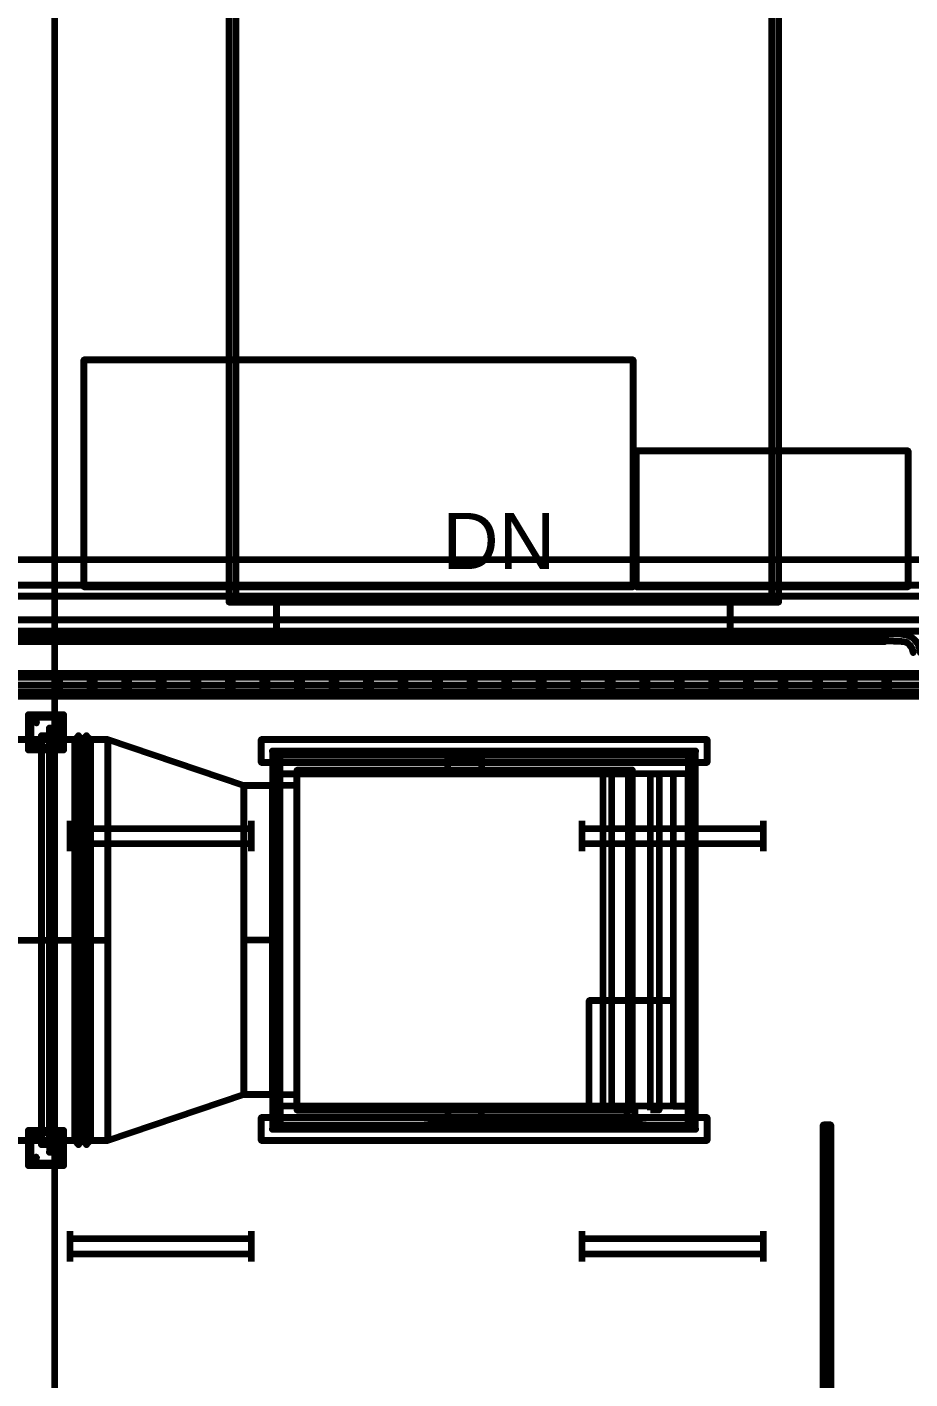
# Model space of a CAD drawing. Extents: x 0 to 1153, y 0 to 816.
# Drawn here: x 348.4 to 386.2, y 599.6 to 657.4 of the extents above; entities that cross this region are included whole.
import ezdxf

# ---------------------------------------------------------------- set-up
doc = ezdxf.new("R2010")
doc.units = 0
doc.header["$MEASUREMENT"] = 0
for name, color, linetype in [('Arch', 7, 'Continuous'), ('Hatch', 7, 'Continuous'), ('HVAC', 7, 'Continuous')]:
    doc.layers.add(name, color=color, linetype=linetype)
doc.styles.add('p2c-2', font='arial.ttf')

msp = doc.modelspace()

# ---------------------------------------------------------------- linework, layer by layer
at = {"layer": 'Arch', "color": 11, "linetype": 'Continuous', "lineweight": 211}
for p, q in [((349.589, 361.77), (349.589, 717.391)), ((917.988, 634.651), (110.871, 634.651))]:
    msp.add_line(p, q, dxfattribs=at)
for points in [[(380.566, 632.841), (380.566, 658.707), (380.249, 658.707), (380.249, 632.841), (380.566, 632.841), (380.566, 658.707), (357.029, 658.707), (357.029, 632.841), (357.346, 632.841), (357.346, 658.707), (357.029, 658.707), (357.029, 632.841)], [(350.816, 643.202), (374.322, 643.202), (374.322, 633.497), (350.816, 633.497), (374.322, 633.497), (374.322, 643.202), (350.816, 643.202), (350.816, 633.497)], [(374.449, 639.318), (386.091, 639.318), (386.091, 633.497), (374.449, 633.497), (386.091, 633.497), (386.091, 639.318), (374.449, 639.318), (374.449, 633.497)], [(233.669, 633.095), (461.116, 633.095), (233.669, 633.095), (232.177, 633.095)], [(233.669, 631.603), (461.116, 631.603), (233.669, 631.603), (233.669, 579.744)], [(359.061, 631.603), (358.415, 631.603), (358.415, 631.285), (359.061, 631.285), (359.061, 631.296), (359.061, 631.285), (359.061, 631.296), (358.426, 631.296), (358.426, 631.296), (358.415, 631.285), (358.426, 631.296), (358.415, 631.603), (358.415, 631.603), (358.426, 631.592), (358.415, 631.603), (358.415, 631.285), (359.061, 631.285), (359.061, 631.296), (358.426, 631.296), (358.426, 631.592), (359.061, 631.592), (359.061, 631.603), (359.061, 631.592), (358.415, 631.603)], [(379.031, 631.539), (379.031, 631.349), (379.031, 631.349), (358.5, 631.349), (358.5, 631.349), (358.5, 631.539), (379.031, 631.539), (379.031, 631.539), (379.031, 631.349), (358.5, 631.349), (358.5, 631.539)], [(379.116, 631.285), (379.116, 631.603), (378.471, 631.603), (378.471, 631.592), (378.471, 631.603), (378.471, 631.592), (379.116, 631.603), (379.116, 631.603), (379.095, 631.592), (379.116, 631.603), (378.471, 631.603), (378.471, 631.592), (379.095, 631.592), (379.095, 631.296), (378.471, 631.296), (378.471, 631.285), (378.471, 631.296), (378.471, 631.285), (379.116, 631.285), (379.116, 631.285), (379.095, 631.296), (378.471, 631.296), (378.471, 631.285), (379.095, 631.296), (379.116, 631.603)]]:
    msp.add_lwpolyline(points, close=True, dxfattribs=at)
for points in [[(232.177, 578.961), (461.116, 578.961), (462.608, 578.961), (494.834, 578.961), (462.608, 578.961), (462.608, 632.09), (462.608, 633.571), (231.436, 633.571), (462.608, 633.571), (462.608, 632.09), (462.608, 578.961), (462.608, 633.095), (462.608, 578.961), (461.116, 578.961), (461.116, 632.09), (232.918, 632.09), (461.116, 632.09), (461.116, 578.961), (461.116, 631.603), (461.116, 578.961), (233.669, 578.961), (233.669, 579.744), (233.669, 578.961), (232.177, 578.961)], [(378.471, 633.095), (378.471, 631.603), (359.061, 631.603), (378.471, 631.603), (378.471, 633.095), (359.061, 633.095), (378.471, 633.095), (359.061, 633.095), (359.061, 631.603), (359.061, 633.095)]]:
    msp.add_lwpolyline(points, dxfattribs=at)
for p in [(358.415, 631.603), (358.415, 631.285), (358.426, 631.592), (358.426, 631.296), (358.5, 631.349), (359.061, 631.603), (359.061, 631.592), (359.061, 631.296), (359.061, 631.285), (378.471, 631.603), (378.471, 631.592), (378.471, 631.296), (378.471, 631.285), (379.031, 631.539), (379.031, 631.349), (379.095, 631.592), (379.095, 631.296), (379.116, 631.603), (379.116, 631.285)]:
    msp.add_point(p, dxfattribs=at)
at = {"layer": 'Hatch', "color": 5, "linetype": 'Continuous', "lineweight": 211}
for p, q in [((345.26, 629.306), (433.832, 629.306)), ((350.245, 622.184), (350.245, 623.485)), ((350.245, 623.157), (358.002, 623.157)), ((358.002, 622.184), (358.002, 623.485)), ((372.142, 622.184), (372.142, 623.485)), ((372.142, 623.157), (379.899, 623.157)), ((379.899, 622.184), (379.899, 623.485)), ((350.245, 622.512), (358.002, 622.512)), ((372.142, 622.512), (379.899, 622.512)), ((382.63, 577.786), (382.63, 610.478)), ((350.245, 604.636), (350.245, 605.928)), ((358.002, 604.636), (358.002, 605.928)), ((372.142, 604.636), (372.142, 605.928)), ((379.899, 604.636), (379.899, 605.928)), ((350.245, 605.61), (358.002, 605.61)), ((372.142, 605.61), (379.899, 605.61)), ((350.245, 604.964), (358.002, 604.964)), ((372.142, 604.964), (379.899, 604.964))]:
    msp.add_line(p, q, dxfattribs=at)
for points in [[(236.897, 631.486), (385.128, 631.486), (236.897, 631.465), (385.128, 631.465), (236.897, 631.486)], [(236.897, 631.179), (385.128, 631.179), (236.897, 631.158), (385.128, 631.158), (385.128, 631.486), (385.128, 631.158), (236.897, 631.158)], [(345.493, 631.317), (236.897, 631.317), (385.128, 631.317), (374.428, 631.317)], [(433.832, 629.793), (345.26, 629.793), (345.26, 629.624), (345.26, 629.793), (345.26, 628.819), (340.021, 628.819), (340.021, 628.841), (345.26, 628.841), (345.26, 628.819), (433.832, 628.819)], [(345.26, 629.793), (433.832, 629.793)], [(345.26, 629.624), (433.832, 629.624), (345.26, 629.624)], [(349.779, 628.989), (349.779, 629.624), (349.779, 628.989)], [(351.261, 628.989), (351.261, 629.624), (351.261, 628.989)], [(352.732, 628.989), (352.732, 629.624), (352.732, 628.989)], [(354.214, 628.989), (354.214, 629.624), (354.214, 628.989)], [(355.695, 628.989), (355.695, 629.624), (355.695, 628.989)], [(357.166, 628.989), (357.166, 629.624), (357.166, 628.989)], [(358.648, 628.989), (358.648, 629.624), (358.648, 628.989)], [(360.13, 628.989), (360.13, 629.624), (360.13, 628.989)], [(361.601, 628.989), (361.601, 629.624), (361.601, 628.989)], [(363.082, 628.989), (363.082, 629.624), (363.082, 628.989)], [(364.564, 628.989), (364.564, 629.624), (364.564, 628.989)], [(366.035, 628.989), (366.035, 629.624), (366.035, 628.989)], [(367.517, 628.989), (367.517, 629.624), (367.517, 628.989)], [(368.999, 628.989), (368.999, 629.624), (368.999, 628.989)], [(370.48, 628.989), (370.48, 629.624), (370.48, 628.989)], [(371.951, 628.989), (371.951, 629.624), (371.951, 628.989)], [(373.433, 628.989), (373.433, 629.624), (373.433, 628.989)], [(374.915, 628.989), (374.915, 629.624), (374.915, 628.989)], [(376.386, 628.989), (376.386, 629.624), (376.386, 628.989)], [(377.867, 628.989), (377.867, 629.624), (377.867, 628.989)], [(379.349, 628.989), (379.349, 629.624), (379.349, 628.989)], [(380.82, 628.989), (380.82, 629.624), (380.82, 628.989)], [(382.302, 628.989), (382.302, 629.624), (382.302, 628.989)], [(383.783, 628.989), (383.783, 629.624), (383.783, 628.989)], [(385.254, 628.989), (385.254, 629.624), (385.254, 628.989)], [(345.26, 628.989), (433.832, 628.989), (345.26, 628.989)], [(433.832, 628.819), (345.26, 628.819)]]:
    msp.add_lwpolyline(points, dxfattribs=at)
for points in [[(385.128, 631.158), (385.128, 631.486), (374.428, 631.486), (385.128, 631.465), (374.428, 631.465), (385.128, 631.486), (385.128, 631.179), (374.428, 631.179), (385.128, 631.158), (374.428, 631.158), (374.428, 631.486), (374.428, 631.158), (385.128, 631.158), (385.128, 631.486), (385.128, 631.158), (385.128, 631.486)], [(349.61, 628.989), (349.61, 629.624), (349.779, 629.624), (349.61, 629.624), (349.61, 628.989), (349.779, 628.989)], [(351.092, 628.989), (351.092, 629.624), (351.261, 629.624), (351.092, 629.624), (351.092, 628.989), (351.261, 628.989)], [(352.573, 628.989), (352.573, 629.624), (352.732, 629.624), (352.573, 629.624), (352.573, 628.989), (352.732, 628.989)], [(354.044, 628.989), (354.044, 629.624), (354.214, 629.624), (354.044, 629.624), (354.044, 628.989), (354.214, 628.989)], [(355.526, 628.989), (355.526, 629.624), (355.695, 629.624), (355.526, 629.624), (355.526, 628.989), (355.695, 628.989)], [(357.008, 628.989), (357.008, 629.624), (357.166, 629.624), (357.008, 629.624), (357.008, 628.989), (357.166, 628.989)], [(358.479, 628.989), (358.479, 629.624), (358.648, 629.624), (358.479, 629.624), (358.479, 628.989), (358.648, 628.989)], [(359.96, 628.989), (359.96, 629.624), (360.13, 629.624), (359.96, 629.624), (359.96, 628.989), (360.13, 628.989)], [(361.442, 628.989), (361.442, 629.624), (361.601, 629.624), (361.442, 629.624), (361.442, 628.989), (361.601, 628.989)], [(362.924, 628.989), (362.924, 629.624), (363.082, 629.624), (362.924, 629.624), (362.924, 628.989), (363.082, 628.989)], [(364.395, 628.989), (364.395, 629.624), (364.564, 629.624), (364.395, 629.624), (364.395, 628.989), (364.564, 628.989)], [(365.876, 628.989), (365.876, 629.624), (366.035, 629.624), (365.876, 629.624), (365.876, 628.989), (366.035, 628.989)], [(367.358, 628.989), (367.358, 629.624), (367.517, 629.624), (367.358, 629.624), (367.358, 628.989), (367.517, 628.989)], [(368.829, 628.989), (368.829, 629.624), (368.999, 629.624), (368.829, 629.624), (368.829, 628.989), (368.999, 628.989)], [(370.311, 628.989), (370.311, 629.624), (370.48, 629.624), (370.311, 629.624), (370.311, 628.989), (370.48, 628.989)], [(371.792, 628.989), (371.792, 629.624), (371.951, 629.624), (371.792, 629.624), (371.792, 628.989), (371.951, 628.989)], [(373.264, 628.989), (373.264, 629.624), (373.433, 629.624), (373.264, 629.624), (373.264, 628.989), (373.433, 628.989)], [(374.745, 628.989), (374.745, 629.624), (374.915, 629.624), (374.745, 629.624), (374.745, 628.989), (374.915, 628.989)], [(376.227, 628.989), (376.227, 629.624), (376.386, 629.624), (376.227, 629.624), (376.227, 628.989), (376.386, 628.989)], [(377.698, 628.989), (377.698, 629.624), (377.867, 629.624), (377.698, 629.624), (377.698, 628.989), (377.867, 628.989)], [(379.18, 628.989), (379.18, 629.624), (379.349, 629.624), (379.18, 629.624), (379.18, 628.989), (379.349, 628.989)], [(380.661, 628.989), (380.661, 629.624), (380.82, 629.624), (380.661, 629.624), (380.661, 628.989), (380.82, 628.989)], [(382.143, 628.989), (382.143, 629.624), (382.302, 629.624), (382.143, 629.624), (382.143, 628.989), (382.302, 628.989)], [(383.614, 628.989), (383.614, 629.624), (383.783, 629.624), (383.614, 629.624), (383.614, 628.989), (383.783, 628.989)], [(385.096, 628.989), (385.096, 629.624), (385.254, 629.624), (385.096, 629.624), (385.096, 628.989), (385.254, 628.989)], [(382.461, 577.786), (382.461, 610.478), (382.482, 577.786), (382.461, 610.478), (382.789, 610.478), (382.482, 610.478), (382.461, 577.786), (382.789, 577.786)], [(382.767, 577.786), (382.767, 610.478), (382.789, 577.786), (382.789, 610.478)]]:
    msp.add_lwpolyline(points, close=True, dxfattribs=at)
for points in [[(385.805, 631.465), (385.128, 631.486), (385.8, 631.465, -0.414226), (386.609, 630.677, 0.414197), (385.805, 631.465), (385.128, 631.486), (385.8, 631.465, -0.414226), (386.609, 630.677, 0.414197), (385.805, 631.465), (385.128, 631.486), (385.8, 631.465, -0.414226), (386.609, 630.677, 0.414197), (385.805, 631.465), (385.128, 631.486), (385.8, 631.465, -0.414226), (386.609, 630.677, 0.414197)], [(385.805, 631.158), (385.128, 631.179), (385.8, 631.158, -0.414245), (386.302, 630.677, 0.414196), (385.805, 631.158), (385.128, 631.179), (385.8, 631.158, -0.414245), (386.302, 630.677, 0.414196), (385.805, 631.158), (385.128, 631.179), (385.8, 631.158, -0.414245), (386.302, 630.677, 0.414196), (385.805, 631.158), (385.128, 631.179), (385.8, 631.158, -0.414245), (386.302, 630.677, 0.414196)]]:
    msp.add_lwpolyline(points, format="xyb", close=True, dxfattribs=at)
at = {"layer": 'HVAC', "color": 6, "linetype": 'Continuous', "lineweight": 211}
for p, q in [((359.939, 625.496), (374.29, 625.496)), ((367.834, 625.496), (366.395, 625.496)), ((346.774, 618.384), (350.435, 618.384)), ((351.102, 618.384), (351.854, 618.384)), ((358.891, 618.384), (357.674, 618.384)), ((376.036, 615.791), (372.438, 615.791)), ((367.834, 611.272), (366.395, 611.272)), ((376.036, 611.272), (372.438, 611.272)), ((374.057, 611.272), (374.417, 611.272)), ((365.517, 610.785), (365.517, 610.627)), ((367.834, 610.627), (366.395, 610.627)), ((368.226, 610.785), (368.226, 610.627)), ((374.195, 610.627), (374.195, 610.785)), ((374.756, 610.627), (374.756, 610.785))]:
    msp.add_line(p, q, dxfattribs=at)
for points in [[(348.456, 628.015), (349.949, 628.015), (349.949, 626.523), (348.456, 626.523), (348.456, 628.015), (348.456, 626.523), (349.949, 626.523), (349.949, 628.015)], [(349.853, 627.92), (349.853, 626.629), (348.562, 626.629), (348.562, 627.92), (349.853, 627.92), (348.562, 627.92), (348.562, 626.629), (349.853, 626.629)], [(349.356, 627.115), (349.388, 627.084), (349.017, 627.084), (349.017, 627.115), (349.356, 627.115), (349.356, 627.454), (349.388, 627.454), (349.356, 627.115), (349.017, 627.115), (349.017, 627.084), (349.356, 627.115), (349.388, 627.454)], [(349.017, 627.084), (349.017, 627.084), (349.017, 627.115)], [(349.017, 609.642), (349.017, 609.674), (349.017, 609.642), (349.388, 609.674), (349.017, 609.674), (349.017, 609.642), (349.356, 609.642), (349.356, 609.304), (349.388, 609.304), (349.356, 609.674), (349.356, 627.084), (349.388, 609.674), (349.017, 609.674), (349.017, 627.084), (349.388, 627.084), (349.388, 609.674), (349.388, 627.084), (349.017, 627.084), (349.017, 609.674), (349.388, 609.674)], [(351.102, 626.957), (351.102, 609.812), (351.102, 626.957), (351.102, 626.957), (351.102, 609.801), (351.102, 626.957), (350.933, 627.115), (350.933, 627.115), (350.933, 609.642), (350.933, 609.642), (350.933, 609.653), (350.774, 609.812), (350.763, 609.801), (350.763, 626.957), (350.594, 627.115), (350.594, 609.642), (350.594, 609.642), (350.594, 609.653), (350.763, 609.812), (350.774, 626.957), (350.774, 626.957), (350.763, 626.957), (350.774, 626.957), (350.763, 626.957), (350.933, 627.126), (350.933, 609.653), (351.102, 609.812), (351.854, 609.812), (351.102, 609.812), (351.102, 626.957), (350.933, 627.115), (350.763, 626.957), (350.763, 609.801), (350.933, 609.642), (350.933, 627.115), (350.933, 609.642), (351.102, 609.812), (351.102, 626.957), (351.854, 626.957), (351.854, 609.812), (351.854, 626.957)], [(346.774, 609.812), (350.435, 609.812), (346.774, 609.812), (346.774, 626.957), (346.774, 609.812)], [(357.674, 624.999), (357.674, 611.77), (357.674, 624.999), (351.854, 626.957), (351.854, 609.812), (357.674, 611.77), (351.854, 609.812), (351.854, 626.957), (357.674, 624.999), (358.891, 624.999)], [(377.486, 626.957), (377.486, 625.983), (377.486, 626.957), (358.405, 626.957), (358.405, 625.983), (358.405, 626.957)], [(358.891, 626.47), (358.891, 610.298), (376.999, 610.298), (376.999, 610.298), (376.999, 626.47), (358.891, 626.47), (358.891, 626.47), (358.891, 610.298), (376.999, 610.298), (376.999, 626.47)], [(376.841, 610.457), (359.05, 610.457), (359.05, 626.3), (376.841, 626.3)], [(376.682, 625.496), (359.22, 625.496), (359.22, 626.3), (376.682, 626.3), (376.682, 625.496), (376.036, 625.496), (376.036, 611.272), (372.438, 611.272), (372.438, 615.791), (376.036, 615.791), (376.036, 611.272), (376.682, 611.272), (376.682, 611.272), (359.22, 611.272), (359.22, 610.298), (376.682, 610.298), (376.682, 611.272)], [(374.131, 611.272), (374.131, 611.103), (374.131, 611.103), (367.993, 611.103), (367.993, 611.272), (367.993, 611.272), (367.834, 611.272), (366.395, 611.272), (366.395, 610.627), (367.834, 610.627), (367.834, 611.272), (367.834, 611.103), (367.993, 611.103), (374.131, 611.103), (374.131, 611.272), (367.993, 611.272), (367.993, 611.103), (367.993, 611.272), (374.131, 611.272), (374.29, 611.272), (359.939, 611.272), (359.939, 611.103), (374.29, 611.103), (374.29, 611.272), (359.939, 611.272), (359.939, 625.496), (374.29, 625.496), (374.29, 611.272), (374.131, 611.272), (360.098, 611.272), (360.098, 611.103), (360.098, 611.272), (374.131, 611.272), (374.131, 611.103), (360.098, 611.103), (374.131, 611.103), (374.131, 611.272), (374.131, 625.496)], [(373.041, 611.103), (373.041, 625.496), (373.401, 625.496), (373.401, 611.103)], [(374.131, 625.496), (374.131, 625.655), (374.131, 625.655), (374.131, 625.496)], [(375.073, 611.103), (375.073, 625.496), (375.433, 625.496), (375.433, 611.103)], [(358.891, 611.77), (358.891, 624.999), (358.891, 611.77), (357.674, 611.77), (357.674, 624.999), (357.674, 611.77)], [(359.939, 624.999), (358.965, 624.999), (358.965, 611.77), (359.939, 611.77)], [(373.041, 611.272), (373.041, 615.791), (375.433, 615.791), (375.433, 615.791), (375.433, 611.272)], [(358.405, 609.812), (358.405, 610.785), (358.405, 609.812), (377.486, 609.812), (377.486, 610.785), (377.486, 609.812)], [(374.597, 610.785), (373.877, 610.785), (374.597, 610.785), (374.597, 610.627)], [(348.456, 610.235), (349.949, 610.235), (349.949, 608.743), (348.456, 608.743), (348.456, 610.235), (348.456, 608.743), (349.949, 608.743), (349.949, 610.235)], [(349.853, 608.838), (348.562, 608.838), (348.562, 610.129), (349.853, 610.129), (349.853, 608.838), (349.853, 610.129), (348.562, 610.129), (348.562, 608.838)], [(349.356, 609.642), (349.356, 609.642), (349.388, 609.674)], [(349.388, 609.304), (349.356, 609.304), (349.388, 609.304), (349.356, 609.642)]]:
    msp.add_lwpolyline(points, close=True, dxfattribs=at)
for points in [[(348.562, 627.92), (348.562, 627.92), (348.562, 627.92)], [(348.779, 627.729), (348.791, 627.657), (348.779, 627.729), (348.791, 627.657), (348.779, 627.729), (348.791, 627.657), (348.791, 627.657)], [(349.615, 627.729), (349.627, 627.657), (349.615, 627.729), (349.627, 627.657), (349.615, 627.729), (349.627, 627.657), (349.627, 627.657)], [(349.949, 628.015), (349.949, 628.015), (349.949, 628.015)], [(346.774, 626.957), (350.435, 626.957), (350.435, 609.812), (350.435, 626.957), (350.435, 626.957), (350.435, 609.801), (350.435, 609.801), (350.435, 626.957), (350.435, 609.812), (350.594, 609.642), (350.594, 627.126), (350.435, 626.957), (350.435, 609.801), (350.594, 609.642), (350.763, 609.801), (350.763, 626.957), (350.594, 627.115), (350.594, 627.115), (350.594, 627.126), (350.594, 609.653), (350.594, 627.115), (350.435, 626.957), (346.774, 626.957)], [(348.456, 626.523), (348.456, 626.523), (348.456, 626.523)], [(348.562, 626.629), (348.562, 626.629), (348.562, 626.629)], [(348.779, 626.893), (348.791, 626.821), (348.779, 626.893), (348.791, 626.821), (348.779, 626.893), (348.791, 626.821), (348.791, 626.821)], [(349.615, 626.893), (349.627, 626.821), (349.615, 626.893), (349.627, 626.821), (349.615, 626.893), (349.627, 626.821), (349.627, 626.821)], [(349.853, 626.629), (349.853, 626.629), (349.853, 626.629)], [(349.949, 626.523), (349.949, 626.523), (349.949, 626.523)], [(350.774, 626.957), (350.774, 609.812), (350.774, 626.957)], [(376.999, 626.47), (376.999, 626.47), (376.999, 626.47)], [(358.405, 625.983), (377.486, 625.983), (358.405, 625.983)], [(359.05, 626.3), (359.05, 626.3), (359.05, 626.3)], [(367.834, 626.142), (366.395, 626.142), (367.834, 626.142), (367.834, 625.496), (367.993, 625.496), (367.993, 625.655), (367.993, 625.496), (374.131, 625.496), (374.131, 625.655), (360.098, 625.655), (360.098, 625.496), (374.131, 625.496), (360.098, 625.496), (360.098, 625.655), (374.131, 625.655), (374.131, 625.496), (374.29, 625.496), (374.29, 625.655), (359.939, 625.655), (359.939, 625.496), (359.939, 611.272), (359.22, 611.272), (359.22, 625.496), (359.939, 625.496), (374.29, 625.496), (374.131, 625.496), (367.993, 625.496), (367.993, 625.655), (374.131, 625.655), (367.993, 625.655), (367.834, 625.655), (367.834, 625.496), (366.395, 625.496), (366.395, 626.142)], [(376.841, 626.3), (376.841, 626.3), (376.841, 626.3)], [(359.939, 611.272), (374.29, 611.272), (374.29, 625.496), (374.29, 611.272)], [(373.401, 625.496), (373.401, 625.496), (373.401, 625.496)], [(374.29, 625.655), (374.29, 625.655), (374.29, 625.655)], [(375.433, 625.496), (375.433, 625.496), (375.433, 625.496)], [(374.385, 610.785), (374.417, 610.627), (366.861, 610.627), (366.861, 610.785), (374.385, 610.785), (374.142, 610.785), (374.142, 610.627), (374.417, 610.627), (374.417, 611.272), (374.057, 611.272), (374.057, 610.627), (374.385, 610.627), (374.057, 610.627)], [(377.486, 610.785), (358.405, 610.785), (377.486, 610.785)], [(358.891, 610.298), (358.891, 610.298), (358.891, 610.298)], [(359.05, 610.457), (359.05, 610.457), (359.05, 610.457)], [(368.554, 610.785), (365.675, 610.785), (365.675, 610.627), (368.554, 610.627), (368.554, 610.785), (365.675, 610.785), (365.675, 610.627), (368.554, 610.627)], [(366.924, 610.627), (366.924, 610.785), (374.301, 610.785), (374.301, 610.627), (366.924, 610.627), (368.141, 610.627), (368.141, 610.785), (366.924, 610.785)], [(373.877, 610.627), (374.597, 610.627), (373.877, 610.627), (373.877, 610.785)], [(376.682, 610.298), (376.682, 610.298), (376.682, 610.298)], [(376.999, 610.298), (376.999, 610.298), (376.999, 610.298)], [(348.562, 610.129), (348.562, 610.129), (348.562, 610.129)], [(348.779, 609.949), (348.791, 609.877), (348.779, 609.949), (348.791, 609.877), (348.779, 609.949), (348.791, 609.877), (348.791, 609.877)], [(349.615, 609.949), (349.627, 609.877), (349.615, 609.949), (349.627, 609.877), (349.615, 609.949), (349.627, 609.877), (349.627, 609.877)], [(349.853, 610.129), (349.853, 610.129), (349.853, 610.129)], [(349.949, 610.235), (349.949, 610.235), (349.949, 610.235)], [(348.779, 609.113), (348.791, 609.041), (348.779, 609.113), (348.791, 609.041), (348.779, 609.113), (348.791, 609.041), (348.791, 609.041)], [(349.615, 609.113), (349.627, 609.041), (349.615, 609.113), (349.627, 609.041), (349.615, 609.113), (349.627, 609.041), (349.627, 609.041)], [(348.456, 608.743), (348.456, 608.743), (348.456, 608.743)], [(348.562, 608.838), (348.562, 608.838), (348.562, 608.838)], [(349.949, 608.743), (349.949, 608.743), (349.949, 608.743)]]:
    msp.add_lwpolyline(points, dxfattribs=at)
for p in [(348.456, 628.015), (348.562, 627.92), (349.853, 627.92), (349.949, 628.015), (349.017, 627.115), (349.017, 627.084), (349.356, 627.454), (349.356, 627.115), (349.388, 627.454), (349.388, 627.084), (350.594, 627.115), (350.933, 627.115), (348.456, 626.523), (348.562, 626.629), (349.853, 626.629), (349.949, 626.523), (350.435, 626.957), (350.763, 626.957), (350.774, 626.957), (351.102, 626.957), (358.891, 626.47), (358.891, 626.47), (376.999, 626.47), (359.05, 626.3), (376.841, 626.3), (367.993, 625.655), (373.401, 625.496), (374.131, 625.655), (374.131, 625.655), (374.131, 625.496), (374.29, 625.655), (374.29, 625.496), (375.433, 625.496), (376.682, 625.496), (375.433, 615.791), (359.939, 611.272), (367.993, 611.272), (374.131, 611.272), (374.131, 611.272), (374.131, 611.103), (374.29, 611.272), (374.29, 611.272), (376.682, 611.272), (358.891, 610.298), (358.891, 610.298), (359.05, 610.457), (376.682, 610.298), (376.841, 610.457), (376.999, 610.298), (376.999, 610.298), (348.456, 610.235), (348.562, 610.129), (349.017, 609.674), (349.388, 609.674), (349.853, 610.129), (349.949, 610.235), (350.435, 609.801), (350.763, 609.801), (349.017, 609.642), (349.356, 609.642), (349.356, 609.304), (349.388, 609.304), (350.594, 609.642), (350.933, 609.642), (348.456, 608.743), (348.562, 608.838), (349.853, 608.838), (349.949, 608.743)]:
    msp.add_point(p, dxfattribs=at)

# ---------------------------------------------------------------- texts
at = {"layer": 'Arch', "color": 11, "linetype": 'Continuous', "lineweight": 211, "style": 'p2c-2'}
msp.add_text('DN', height=2.3992, dxfattribs=at).set_placement((366.152, 634.259))

doc.saveas('drawing.dxf')
